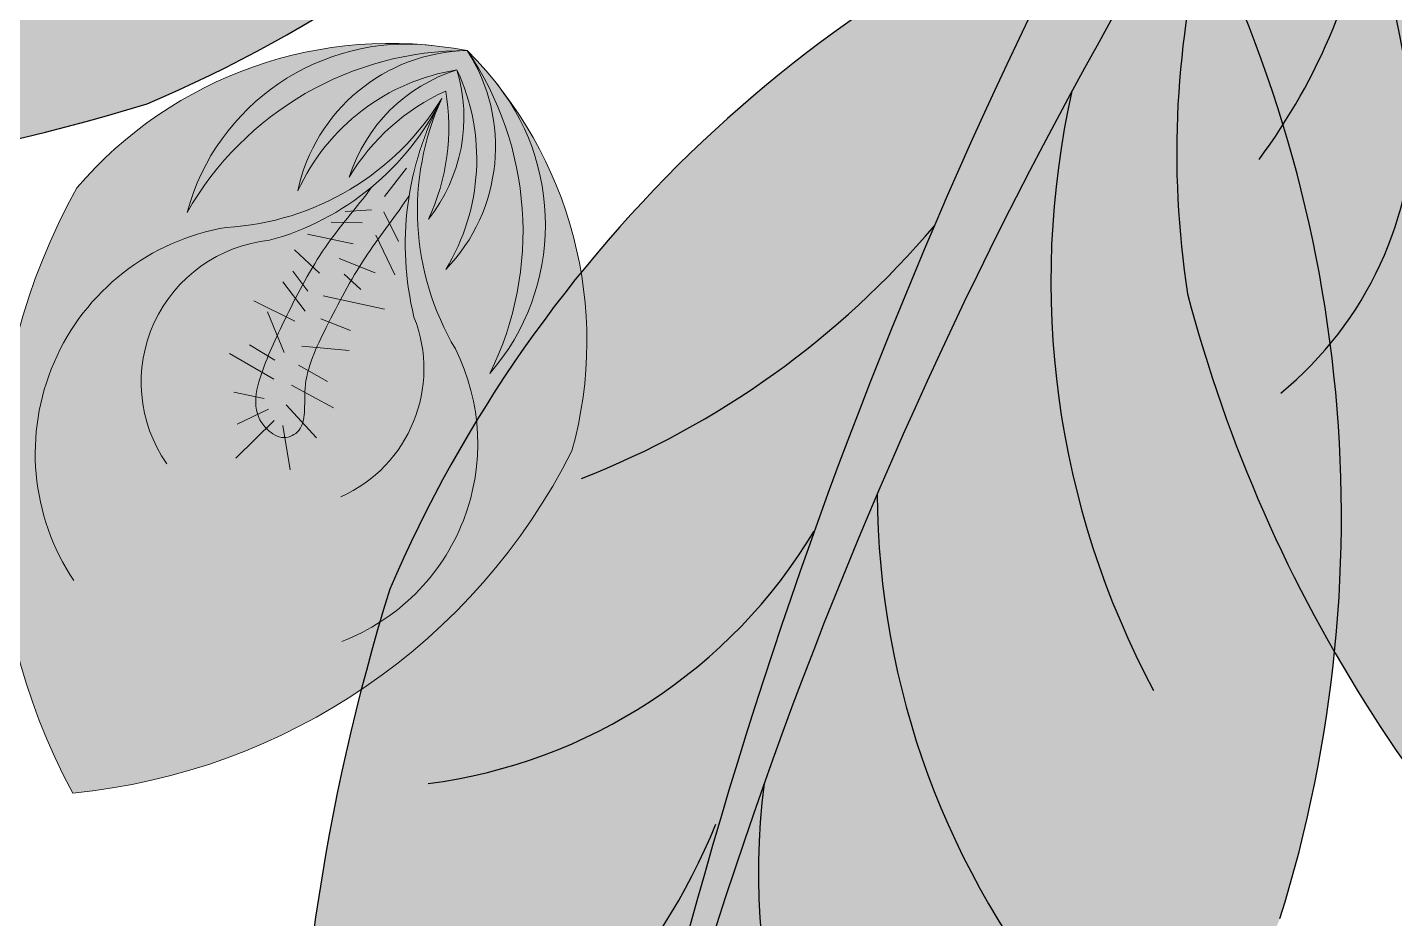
# Model space of a CAD drawing. Header units: inches. Extents: x 9636 to 21597, y -10243 to 557.
# Drawn here: x 14972.01 to 14980.13, y -8245.35 to -8240.05 of the extents above; entities that cross this region are included whole.
import ezdxf

# ---------------------------------------------------------------- set-up
doc = ezdxf.new("R2010")
doc.units = ezdxf.units.IN
doc.header["$MEASUREMENT"] = 0
doc.layers.add('MESA', color=7, linetype='Continuous')

# ---------------------------------------------------------------- blocks, each defined once
blk = doc.blocks.new('FF')
at = {"layer": 'MESA', "ltscale": 0.8}
h = blk.add_hatch(color=85, dxfattribs=at)
h.dxf.hatch_style = 1
h.set_gradient(color1=(103, 159, 96), color2=(179, 207, 175), one_color=1, tint=0.75, name='INVCURVED')
h.paths.add_polyline_path([(14972.71860276688, -8240.50464855548, 0.1995123331975758), (14977.01789621851, -8236.131330351862, 0.0967495278531692), (14966.66033197973, -8239.938482603626, -0.08665420676483183), (14976.7016438012, -8235.691594155718, 0.1924888780828612), (14970.78902417768, -8235.206272100088, 0.1586077411667837), (14964.87741156887, -8240.35972894583, 0.1586077411660197)])
h = blk.add_hatch(color=85, dxfattribs=at)
h.dxf.hatch_style = 1
h.set_gradient(color1=(103, 159, 96), color2=(52, 80, 48), one_color=1, tint=0.25)
h.paths.add_polyline_path([(14981.70827512034, -8244.914211163728, -0.09674952785286056), (14980.15021492221, -8237.489067572486, 0.007527451123012324), (14980.00613339506, -8237.407836962459, 0.01429188129494994), (14979.81957345382, -8237.660396721178, 0.08665420676455064)])
h = blk.add_hatch(color=85, dxfattribs=at)
h.dxf.hatch_style = 1
h.set_gradient(color1=(103, 159, 96), color2=(179, 207, 175), one_color=1, tint=0.75, name='INVCURVED')
h.paths.add_polyline_path([(14982.69693562476, -8240.84938770639, 0.1995123331975758), (14980.15021492221, -8237.489067572486, 0.0967495278531692), (14981.70827512035, -8244.91421116375, -0.08665420676483183), (14979.81957345382, -8237.660396721178, 0.1924888780828612), (14978.90041775672, -8241.634192495221, 0.1586077411667837), (14981.81722136935, -8246.169032042539, 0.1586077411660197)])
h = blk.add_hatch(color=85, dxfattribs=at)
h.dxf.hatch_style = 1
h.set_gradient(color1=(103, 159, 96), color2=(52, 80, 48), one_color=1, tint=0.25)
h.paths.add_polyline_path([(14975.09807327287, -8249.598916942448, -0.09674952785286056), (14978.89644001972, -8239.238127624827, 0.007527451123012324), (14978.78126880814, -8239.026908625536, 0.01429188129494994), (14978.35652999489, -8239.194760831791, 0.08665420676455064)])
h = blk.add_hatch(color=85, dxfattribs=at)
h.dxf.hatch_style = 1
h.set_gradient(color1=(103, 159, 96), color2=(179, 207, 175), one_color=1, tint=0.75, name='INVCURVED')
h.paths.add_polyline_path([(14979.44944498186, -8245.345829468004, 0.1995123331975758), (14978.89644001972, -8239.238127624827, 0.0967495278531692), (14975.09807327286, -8249.598916942483, -0.08665420676483183), (14978.35652999489, -8239.194760831791, 0.1924888780828612), (14974.16103690076, -8243.389095821667, 0.1586077411667837), (14974.26572962436, -8251.230927274277, 0.1586077411660197)])
h = blk.add_hatch(color=7, dxfattribs=at)
h.dxf.hatch_style = 1
h.set_gradient(color1=(237, 238, 238), one_color=1, tint=1)
h.paths.add_polyline_path([(14972.27732161819, -8244.600509159256, 0.2569091805170801), (14975.24301101169, -8242.567452132153, 0.2403030205165218), (14974.79829458443, -8240.3878665362, -0.3583807301859824), (14974.7561861854, -8242.106269587905, 0.2702333190890776), (14974.6210719365, -8240.18879674263, -0.3489770048102109), (14974.49340524177, -8241.489483439662, 0.2509502793129825), (14974.56011621673, -8240.303535545148, -0.2453890551403372), (14974.39042592192, -8241.190528305135, 0.1532458537889449), (14974.49317097227, -8240.429548612317, 0.1518402250092038), (14973.92373409628, -8240.934629171896, 0.00137366511991412), (14973.92010550366, -8240.940667587614, -0.245389055139057), (14974.56011621679, -8240.30353554518, 0.2509502793127925), (14973.6147330313, -8241.022683231871, -0.3489770048638718), (14974.62107193645, -8240.188796742492, 0.2702333191166405), (14972.9565388302, -8241.15019546908, -0.358380731124288), (14974.35690886407, -8240.153377559145, 0.240303021013481), (14972.30186940049, -8241.00495192003, 0.2569091805174252)])
edge = h.paths.add_edge_path(flags=16)
edge.add_arc((14976.09240006024, -8241.339645125325), 1.839283122478438, 151.936270137191, 153.435630822956, ccw=False)
edge.add_arc((14973.01621779411, -8239.750953682384), 1.623254014835311, -28.163507189189488, -26.464591850836314, ccw=False)
edge.add_arc((14976.09240006024, -8241.339645125336), 1.839283122478438, 153.4356308226008, 170.9947034466786)
edge.add_spline(control_points=[(14974.27383222789, -8241.054586685757), (14974.2698842881, -8241.06044735951), (14974.23282681772, -8241.11503126349), (14974.19394432688, -8241.168348993966), (14974.15916912511, -8241.215793111003)], knot_values=[0.2471511740125481, 0.2471511740125481, 0.2471511740125481, 0.2471511740125481, 0.247785628570655, 0.2530743171580143, 0.2530743171580143, 0.2530743171580143, 0.2530743171580143], degree=3, periodic=0)
edge.add_spline(control_points=[(14974.15916912511, -8241.215793111003), (14974.13605632724, -8241.247326106684), (14974.11291808972, -8241.27878731491), (14974.09016468148, -8241.310425392645)], knot_values=[0.2436361292652643, 0.2436361292652643, 0.2436361292652643, 0.2436361292652643, 0.2471511740125481, 0.2471511740125481, 0.2471511740125481, 0.2471511740125481], degree=3, periodic=0)
edge.add_spline(control_points=[(14974.09016468148, -8241.310425392645), (14974.06415879214, -8241.346585968684), (14974.02666971252, -8241.400080812027), (14973.99159053347, -8241.454877139802), (14973.98058936944, -8241.472525103612)], knot_values=[0.2377304945037521, 0.2377304945037521, 0.2377304945037521, 0.2377304945037521, 0.2417479965750198, 0.2436361292652643, 0.2436361292652643, 0.2436361292652643, 0.2436361292652643], degree=3, periodic=0)
edge.add_spline(control_points=[(14973.98058936944, -8241.472525103612), (14973.96362166242, -8241.499744539544), (14973.94716362865, -8241.527269988073), (14973.93109754015, -8241.555085311935)], knot_values=[0.2348183224622999, 0.2348183224622999, 0.2348183224622999, 0.2348183224622999, 0.2377304945037521, 0.2377304945037521, 0.2377304945037521, 0.2377304945037521], degree=3, periodic=0)
edge.add_spline(control_points=[(14973.93109754015, -8241.555085311935), (14973.90965116827, -8241.592215555507), (14973.88890321015, -8241.629862332727), (14973.8685736318, -8241.667987258656)], knot_values=[0.2309309092598198, 0.2309309092598198, 0.2309309092598198, 0.2309309092598198, 0.2348183224622999, 0.2348183224622999, 0.2348183224622999, 0.2348183224622999], degree=3, periodic=0)
edge.add_spline(control_points=[(14973.8685736318, -8241.667987258656), (14973.84524959033, -8241.711727829075), (14973.82247625706, -8241.756097780826), (14973.79983073265, -8241.801039146058)], knot_values=[0.2264708961110354, 0.2264708961110354, 0.2264708961110354, 0.2264708961110354, 0.2309309092598199, 0.2309309092598199, 0.2309309092598199, 0.2309309092598199], degree=3, periodic=0)
edge.add_spline(control_points=[(14973.79983073265, -8241.801039146058), (14973.79448290875, -8241.811652214807), (14973.76940923262, -8241.861628408817), (14973.74436990043, -8241.912290168668), (14973.72654680053, -8241.952618181982)], knot_values=[0.2215260703448321, 0.2215260703448321, 0.2215260703448321, 0.2215260703448321, 0.222579318859487, 0.2264708961110354, 0.2264708961110354, 0.2264708961110354, 0.2264708961110354], degree=3, periodic=0)
edge.add_spline(control_points=[(14973.72654680053, -8241.952618181982), (14973.70658558584, -8241.997784069868), (14973.68898606439, -8242.043523450146), (14973.67636336346, -8242.089882114224)], knot_values=[0.2171676473178, 0.2171676473178, 0.2171676473178, 0.2171676473178, 0.2215260703448321, 0.2215260703448321, 0.2215260703448321, 0.2215260703448321], degree=3, periodic=0)
edge.add_spline(control_points=[(14973.67636336346, -8242.089882114224), (14973.66680845491, -8242.124973874526), (14973.65867438444, -8242.167986743336), (14973.6564095137, -8242.211551356646), (14973.65613388629, -8242.219236966792)], knot_values=[0.2131642620453263, 0.2131642620453263, 0.2131642620453263, 0.2131642620453263, 0.2164634238997696, 0.2171676473178, 0.2171676473178, 0.2171676473178, 0.2171676473178], degree=3, periodic=0)
edge.add_spline(control_points=[(14973.65613388629, -8242.219236966792), (14973.65472709164, -8242.258464107472), (14973.65741231767, -8242.318125274634), (14973.64971104501, -8242.380649074816), (14973.6439323112, -8242.399968147804)], knot_values=[0.2077773224475375, 0.2077773224475375, 0.2077773224475375, 0.2077773224475375, 0.2113716592103856, 0.2131642620453263, 0.2131642620453263, 0.2131642620453263, 0.2131642620453263], degree=3, periodic=0)
edge.add_spline(control_points=[(14973.6439323112, -8242.399968147804), (14973.63893759607, -8242.416666142457), (14973.61825461453, -8242.460248510695), (14973.56836063647, -8242.486041147416), (14973.53723588292, -8242.487568806648)], knot_values=[0.203445163018474, 0.203445163018474, 0.203445163018474, 0.203445163018474, 0.2049945578871382, 0.2077773224475375, 0.2077773224475375, 0.2077773224475375, 0.2077773224475375], degree=3, periodic=0)
edge.add_spline(control_points=[(14973.53723588292, -8242.487568806648), (14973.53534684086, -8242.48766152425), (14973.49691008693, -8242.488422161661), (14973.457890093, -8242.463392324717), (14973.42868084188, -8242.43460243097), (14973.42623184434, -8242.432089812897)], knot_values=[0.1996944706411438, 0.1996944706411438, 0.1996944706411438, 0.1996944706411438, 0.1998633638435843, 0.2031371852270858, 0.203445163018474, 0.203445163018474, 0.203445163018474, 0.203445163018474], degree=3, periodic=0)
edge.add_spline(control_points=[(14973.42623184434, -8242.432089812897), (14973.40916026282, -8242.414574742495), (14973.3899558356, -8242.388134713421), (14973.3783398075, -8242.3576716337), (14973.37571855651, -8242.349264297125)], knot_values=[0.1967564236367511, 0.1967564236367511, 0.1967564236367511, 0.1967564236367511, 0.1989032889930779, 0.1996944706411438, 0.1996944706411438, 0.1996944706411438, 0.1996944706411438], degree=3, periodic=0)
edge.add_spline(control_points=[(14973.37571855651, -8242.349264297125), (14973.36834445406, -8242.32561278061), (14973.36363997906, -8242.290270284211), (14973.36488989663, -8242.255591701267), (14973.36566559145, -8242.245755788423)], knot_values=[0.1936429904609736, 0.1936429904609736, 0.1936429904609736, 0.1936429904609736, 0.1958687424163022, 0.1967564236367511, 0.1967564236367511, 0.1967564236367511, 0.1967564236367511], degree=3, periodic=0)
edge.add_spline(control_points=[(14973.36566559145, -8242.245755788423), (14973.36960448607, -8242.195810083975), (14973.38435571468, -8242.147190050942), (14973.40144743219, -8242.099560928082)], knot_values=[0.1891354409754396, 0.1891354409754396, 0.1891354409754396, 0.1891354409754396, 0.1936429904609736, 0.1936429904609736, 0.1936429904609736, 0.1936429904609736], degree=3, periodic=0)
edge.add_spline(control_points=[(14973.40144743219, -8242.099560928082), (14973.40300157971, -8242.095230018494), (14973.41468387144, -8242.063136431227), (14973.42708177235, -8242.031480587812), (14973.43824934649, -8242.004353012317)], knot_values=[0.1860923947748148, 0.1860923947748148, 0.1860923947748148, 0.1860923947748148, 0.186502265629451, 0.1891354409754396, 0.1891354409754396, 0.1891354409754396, 0.1891354409754396], degree=3, periodic=0)
edge.add_spline(control_points=[(14973.43824934649, -8242.004353012317), (14973.4552549653, -8241.963044022363), (14973.47327984169, -8241.922348387307), (14973.49198407659, -8241.882042757796)], knot_values=[0.1820826809719926, 0.1820826809719926, 0.1820826809719926, 0.1820826809719926, 0.1860923947748149, 0.1860923947748149, 0.1860923947748149, 0.1860923947748149], degree=3, periodic=0)
edge.add_spline(control_points=[(14973.49198407659, -8241.882042757796), (14973.50920455112, -8241.844934473505), (14973.52700087562, -8241.808156772671), (14973.54510779395, -8241.771535354155)], knot_values=[0.1783910477803653, 0.1783910477803653, 0.1783910477803653, 0.1783910477803653, 0.1820826809719925, 0.1820826809719925, 0.1820826809719925, 0.1820826809719925], degree=3, periodic=0)
edge.add_spline(control_points=[(14973.54510779395, -8241.771535354155), (14973.55058670327, -8241.760454206742), (14973.56888436984, -8241.723685627476), (14973.58741482296, -8241.687021693255), (14973.60057668326, -8241.661490593213)], knot_values=[0.1746797876871894, 0.1746797876871894, 0.1746797876871894, 0.1746797876871894, 0.175796826109966, 0.1783910477803653, 0.1783910477803653, 0.1783910477803653, 0.1783910477803653], degree=3, periodic=0)
edge.add_spline(control_points=[(14973.60057668326, -8241.661490593213), (14973.61486087058, -8241.633782426816), (14973.62939100844, -8241.60618908837), (14973.64428862668, -8241.578769838436)], knot_values=[0.171864353741853, 0.171864353741853, 0.171864353741853, 0.171864353741853, 0.1746797876871893, 0.1746797876871893, 0.1746797876871893, 0.1746797876871893], degree=3, periodic=0)
edge.add_spline(control_points=[(14973.64428862668, -8241.578769838436), (14973.66336176711, -8241.543665488456), (14973.68303725197, -8241.508846490422), (14973.70357011581, -8241.474437204639)], knot_values=[0.1682598066156458, 0.1682598066156458, 0.1682598066156458, 0.1682598066156458, 0.171864353741853, 0.171864353741853, 0.171864353741853, 0.171864353741853], degree=3, periodic=0)
edge.add_spline(control_points=[(14973.70357011581, -8241.474437204639), (14973.73231312585, -8241.426269230873), (14973.76799471715, -8241.37071732796), (14973.8069497495, -8241.316739079215), (14973.81275022687, -8241.308816738887)], knot_values=[0.1623418216133556, 0.1623418216133556, 0.1623418216133556, 0.1623418216133556, 0.1673876610569998, 0.1682598066156458, 0.1682598066156458, 0.1682598066156458, 0.1682598066156458], degree=3, periodic=0)
edge.add_spline(control_points=[(14973.81275022687, -8241.308816738887), (14973.83727997525, -8241.275313804113), (14973.86287549784, -8241.24239288958), (14973.88866708044, -8241.209930507839)], knot_values=[0.1586535887747186, 0.1586535887747186, 0.1586535887747186, 0.1586535887747186, 0.1623418216133555, 0.1623418216133555, 0.1623418216133555, 0.1623418216133555], degree=3, periodic=0)
edge.add_spline(control_points=[(14973.88866708044, -8241.209930507839), (14973.90699195133, -8241.186866046717), (14973.9254157948, -8241.164033056424), (14973.94362667496, -8241.141387246349)], knot_values=[0.1560331062850654, 0.1560331062850654, 0.1560331062850654, 0.1560331062850654, 0.1586535887747186, 0.1586535887747186, 0.1586535887747186, 0.1586535887747186], degree=3, periodic=0)
edge.add_spline(control_points=[(14973.94362667496, -8241.141387246349), (14973.97190162667, -8241.10622644244), (14974.00979072885, -8241.058854669442), (14974.04454874751, -8241.012014614531), (14974.05365845553, -8240.999420931192)], knot_values=[0.1504801710943955, 0.1504801710943955, 0.1504801710943955, 0.1504801710943955, 0.1545488385723417, 0.1560331062850654, 0.1560331062850654, 0.1560331062850654, 0.1560331062850654], degree=3, periodic=0)
edge.add_arc((14973.01621779411, -8239.750953682373), 1.623254014835311, -50.27438561601554, -28.16350718959047)
at = {"layer": 'MESA', "lineweight": 5, "ltscale": 0.8}
h = blk.add_hatch(color=83, dxfattribs=at)
h.dxf.hatch_style = 1
h.set_gradient(color1=(117, 211, 105), one_color=1, tint=1)
h.paths.add_polyline_path([(14974.7561861854, -8242.106269587905, 0.3583807301414101), (14974.79829458456, -8240.38786653637, 0.02724021252780064), (14974.62107193637, -8240.18879674244, -0.27023331912118)])
h.paths.add_polyline_path([(14974.56011621675, -8240.303535545188, -0.2509502793036039), (14974.49340524177, -8241.489483439662, 0.3489770048638718), (14974.62107193639, -8240.18879674246, 0.3489770048564635), (14973.6147330313, -8241.022683231875, -0.2509502793046178)])
h.paths.add_polyline_path([(14974.39042592192, -8241.190528305135, 0.2453890551401661), (14974.56011621673, -8240.303535545148, 0.2453890551330679), (14973.92010550366, -8240.940667587614, -0.1532458537798691), (14974.49317097228, -8240.42954861236, -0.1532458537804744)], flags=17)
h.paths.add_polyline_path([(14974.62107193645, -8240.188796742495, 0.02724021243329556), (14974.35690886025, -8240.153377558874, 0.3583807303279284), (14972.9565388302, -8241.150195469083, -0.2702333191168038)])
h = blk.add_hatch(color=95, dxfattribs=at)
h.dxf.hatch_style = 1
h.set_gradient(color1=(68, 182, 53), color2=(121, 213, 109), one_color=1, tint=0.6299999952316284, name='CYLINDER')
edge = h.paths.add_edge_path()
edge.add_spline(control_points=[(14973.36566559145, -8242.245755788423), (14973.36488989663, -8242.255591701267), (14973.36363997906, -8242.290270284211), (14973.36834445406, -8242.32561278061), (14973.37571855651, -8242.349264297125)], knot_values=[0.1936429904609736, 0.1936429904609736, 0.1936429904609736, 0.1936429904609736, 0.1945306716814224, 0.1967564236367511, 0.1967564236367511, 0.1967564236367511, 0.1967564236367511], degree=3, periodic=0)
edge.add_spline(control_points=[(14973.37571855651, -8242.349264297125), (14973.3783398075, -8242.3576716337), (14973.3899558356, -8242.388134713421), (14973.40916026282, -8242.414574742495), (14973.42623184434, -8242.432089812897)], knot_values=[0.1967564236367511, 0.1967564236367511, 0.1967564236367511, 0.1967564236367511, 0.197547605284817, 0.1996944706411439, 0.1996944706411439, 0.1996944706411439, 0.1996944706411439], degree=3, periodic=0)
edge.add_spline(control_points=[(14973.42623184434, -8242.432089812897), (14973.42868084188, -8242.43460243097), (14973.457890093, -8242.463392324717), (14973.49691008693, -8242.488422161661), (14973.53534684086, -8242.48766152425), (14973.53723588292, -8242.487568806648)], knot_values=[0.1996944706411439, 0.1996944706411439, 0.1996944706411439, 0.1996944706411439, 0.2000024484325321, 0.2032762698160336, 0.2034451630184741, 0.2034451630184741, 0.2034451630184741, 0.2034451630184741], degree=3, periodic=0)
edge.add_spline(control_points=[(14973.53723588292, -8242.487568806648), (14973.56836063647, -8242.486041147416), (14973.61825461453, -8242.460248510695), (14973.63893759607, -8242.416666142457), (14973.6439323112, -8242.399968147804)], knot_values=[0.2034451630184741, 0.2034451630184741, 0.2034451630184741, 0.2034451630184741, 0.2062279275788734, 0.2077773224475375, 0.2077773224475375, 0.2077773224475375, 0.2077773224475375], degree=3, periodic=0)
edge.add_spline(control_points=[(14973.6439323112, -8242.399968147804), (14973.64971104501, -8242.380649074816), (14973.65741231767, -8242.318125274634), (14973.65472709164, -8242.258464107472), (14973.65613388629, -8242.219236966792)], knot_values=[0.2077773224475375, 0.2077773224475375, 0.2077773224475375, 0.2077773224475375, 0.2095699252824783, 0.2131642620453263, 0.2131642620453263, 0.2131642620453263, 0.2131642620453263], degree=3, periodic=0)
edge.add_spline(control_points=[(14973.65613388629, -8242.219236966792), (14973.6564095137, -8242.211551356646), (14973.65867438444, -8242.167986743336), (14973.66680845491, -8242.124973874526), (14973.67636336346, -8242.089882114224)], knot_values=[0.2131642620453263, 0.2131642620453263, 0.2131642620453263, 0.2131642620453263, 0.2138684854633567, 0.2171676473178, 0.2171676473178, 0.2171676473178, 0.2171676473178], degree=3, periodic=0)
edge.add_spline(control_points=[(14973.67636336346, -8242.089882114224), (14973.68898606439, -8242.043523450146), (14973.70658558584, -8241.997784069868), (14973.72654680053, -8241.952618181982)], knot_values=[0.2171676473178, 0.2171676473178, 0.2171676473178, 0.2171676473178, 0.2215260703448321, 0.2215260703448321, 0.2215260703448321, 0.2215260703448321], degree=3, periodic=0)
edge.add_spline(control_points=[(14973.72654680053, -8241.952618181982), (14973.74436990043, -8241.912290168668), (14973.76940923262, -8241.861628408817), (14973.79448290875, -8241.811652214807), (14973.79983073265, -8241.801039146058)], knot_values=[0.2215260703448321, 0.2215260703448321, 0.2215260703448321, 0.2215260703448321, 0.2254176475963806, 0.2264708961110354, 0.2264708961110354, 0.2264708961110354, 0.2264708961110354], degree=3, periodic=0)
edge.add_spline(control_points=[(14973.79983073265, -8241.801039146058), (14973.82247625706, -8241.756097780826), (14973.84524959033, -8241.711727829075), (14973.8685736318, -8241.667987258656)], knot_values=[0.2264708961110354, 0.2264708961110354, 0.2264708961110354, 0.2264708961110354, 0.2309309092598199, 0.2309309092598199, 0.2309309092598199, 0.2309309092598199], degree=3, periodic=0)
edge.add_spline(control_points=[(14973.8685736318, -8241.667987258656), (14973.88890321015, -8241.629862332727), (14973.90965116827, -8241.592215555507), (14973.93109754015, -8241.555085311935)], knot_values=[0.2309309092598199, 0.2309309092598199, 0.2309309092598199, 0.2309309092598199, 0.2348183224622999, 0.2348183224622999, 0.2348183224622999, 0.2348183224622999], degree=3, periodic=0)
edge.add_spline(control_points=[(14973.93109754015, -8241.555085311935), (14973.94716362865, -8241.527269988073), (14973.96362166242, -8241.499744539544), (14973.98058936944, -8241.472525103612)], knot_values=[0.2348183224622999, 0.2348183224622999, 0.2348183224622999, 0.2348183224622999, 0.2377304945037521, 0.2377304945037521, 0.2377304945037521, 0.2377304945037521], degree=3, periodic=0)
edge.add_spline(control_points=[(14973.98058936944, -8241.472525103612), (14973.99159053347, -8241.454877139802), (14974.02666971252, -8241.400080812027), (14974.06415879214, -8241.346585968684), (14974.09016468148, -8241.310425392645)], knot_values=[0.2377304945037521, 0.2377304945037521, 0.2377304945037521, 0.2377304945037521, 0.2396186271939966, 0.2436361292652643, 0.2436361292652643, 0.2436361292652643, 0.2436361292652643], degree=3, periodic=0)
edge.add_spline(control_points=[(14974.09016468148, -8241.310425392645), (14974.11291808972, -8241.27878731491), (14974.13605632724, -8241.247326106684), (14974.15916912511, -8241.215793111003)], knot_values=[0.2436361292652643, 0.2436361292652643, 0.2436361292652643, 0.2436361292652643, 0.2471511740125481, 0.2471511740125481, 0.2471511740125481, 0.2471511740125481], degree=3, periodic=0)
edge.add_spline(control_points=[(14974.15916912511, -8241.215793111003), (14974.19394432688, -8241.168348993966), (14974.23282681772, -8241.11503126349), (14974.2698842881, -8241.06044735951), (14974.27383222789, -8241.054586685757)], knot_values=[0.2471511740125481, 0.2471511740125481, 0.2471511740125481, 0.2471511740125481, 0.2524398625999075, 0.2530743171580144, 0.2530743171580144, 0.2530743171580144, 0.2530743171580144], degree=3, periodic=0)
edge.add_arc((14975.8822500747, -8241.273551584252), 1.623254014835311, 153.535408142345, 172.2475924804058, ccw=False)
edge.add_arc((14973.01621779411, -8239.750953682373), 1.623254014835311, -50.27438561631351, -29.494926080906623, ccw=False)
edge.add_spline(control_points=[(14974.05365845553, -8240.999420931192), (14974.04454874751, -8241.012014614531), (14974.00979072885, -8241.058854669442), (14973.97190162667, -8241.10622644244), (14973.94362667496, -8241.141387246349)], knot_values=[0.1504801710943955, 0.1504801710943955, 0.1504801710943955, 0.1504801710943955, 0.1519644388071193, 0.1560331062850654, 0.1560331062850654, 0.1560331062850654, 0.1560331062850654], degree=3, periodic=0)
edge.add_spline(control_points=[(14973.94362667496, -8241.141387246349), (14973.9254157948, -8241.164033056424), (14973.90699195133, -8241.186866046717), (14973.88866708044, -8241.209930507839)], knot_values=[0.1560331062850654, 0.1560331062850654, 0.1560331062850654, 0.1560331062850654, 0.1586535887747186, 0.1586535887747186, 0.1586535887747186, 0.1586535887747186], degree=3, periodic=0)
edge.add_spline(control_points=[(14973.88866708044, -8241.209930507839), (14973.86287549784, -8241.24239288958), (14973.83727997525, -8241.275313804113), (14973.81275022687, -8241.308816738887)], knot_values=[0.1586535887747186, 0.1586535887747186, 0.1586535887747186, 0.1586535887747186, 0.1623418216133556, 0.1623418216133556, 0.1623418216133556, 0.1623418216133556], degree=3, periodic=0)
edge.add_spline(control_points=[(14973.81275022687, -8241.308816738887), (14973.8069497495, -8241.316739079215), (14973.76799471715, -8241.37071732796), (14973.73231312585, -8241.426269230873), (14973.70357011581, -8241.474437204639)], knot_values=[0.1623418216133556, 0.1623418216133556, 0.1623418216133556, 0.1623418216133556, 0.1632139671720015, 0.1682598066156458, 0.1682598066156458, 0.1682598066156458, 0.1682598066156458], degree=3, periodic=0)
edge.add_spline(control_points=[(14973.70357011581, -8241.474437204639), (14973.68303725197, -8241.508846490422), (14973.66336176711, -8241.543665488456), (14973.64428862668, -8241.578769838436)], knot_values=[0.1682598066156458, 0.1682598066156458, 0.1682598066156458, 0.1682598066156458, 0.171864353741853, 0.171864353741853, 0.171864353741853, 0.171864353741853], degree=3, periodic=0)
edge.add_spline(control_points=[(14973.64428862668, -8241.578769838436), (14973.62939100844, -8241.60618908837), (14973.61486087058, -8241.633782426816), (14973.60057668326, -8241.661490593213)], knot_values=[0.171864353741853, 0.171864353741853, 0.171864353741853, 0.171864353741853, 0.1746797876871894, 0.1746797876871894, 0.1746797876871894, 0.1746797876871894], degree=3, periodic=0)
edge.add_spline(control_points=[(14973.60057668326, -8241.661490593213), (14973.58741482296, -8241.687021693255), (14973.56888436984, -8241.723685627476), (14973.55058670327, -8241.760454206742), (14973.54510779395, -8241.771535354155)], knot_values=[0.1746797876871894, 0.1746797876871894, 0.1746797876871894, 0.1746797876871894, 0.1772740093575887, 0.1783910477803653, 0.1783910477803653, 0.1783910477803653, 0.1783910477803653], degree=3, periodic=0)
edge.add_spline(control_points=[(14973.54510779395, -8241.771535354155), (14973.52700087562, -8241.808156772671), (14973.50920455112, -8241.844934473505), (14973.49198407659, -8241.882042757796)], knot_values=[0.1783910477803653, 0.1783910477803653, 0.1783910477803653, 0.1783910477803653, 0.1820826809719925, 0.1820826809719925, 0.1820826809719925, 0.1820826809719925], degree=3, periodic=0)
edge.add_spline(control_points=[(14973.49198407659, -8241.882042757796), (14973.47327984169, -8241.922348387307), (14973.4552549653, -8241.963044022363), (14973.43824934649, -8242.004353012317)], knot_values=[0.1820826809719925, 0.1820826809719925, 0.1820826809719925, 0.1820826809719925, 0.1860923947748148, 0.1860923947748148, 0.1860923947748148, 0.1860923947748148], degree=3, periodic=0)
edge.add_spline(control_points=[(14973.43824934649, -8242.004353012317), (14973.42708177235, -8242.031480587812), (14973.41468387144, -8242.063136431227), (14973.40300157971, -8242.095230018494), (14973.40144743219, -8242.099560928082)], knot_values=[0.1860923947748148, 0.1860923947748148, 0.1860923947748148, 0.1860923947748148, 0.1887255701208035, 0.1891354409754396, 0.1891354409754396, 0.1891354409754396, 0.1891354409754396], degree=3, periodic=0)
edge.add_spline(control_points=[(14973.40144743219, -8242.099560928082), (14973.38435571468, -8242.147190050942), (14973.36960448607, -8242.195810083975), (14973.36566559145, -8242.245755788423)], knot_values=[0.1891354409754396, 0.1891354409754396, 0.1891354409754396, 0.1891354409754396, 0.1936429904609736, 0.1936429904609736, 0.1936429904609736, 0.1936429904609736], degree=3, periodic=0)
at = {"layer": 'MESA', "lineweight": 9, "ltscale": 0.8}
for p, q in [((14974.13052181395, -8241.056182864259), (14974.26012977586, -8240.886874416801)), ((14974.05306154152, -8241.134119091419), (14973.89608706785, -8241.144544605975)), ((14973.99696232549, -8241.212568511186), (14973.8118656658, -8241.208059674193)), ((14974.12539192728, -8241.147282521584), (14974.2121659579, -8241.323287056206)), ((14973.94359460093, -8241.336951108828), (14973.67174459498, -8241.27849747798)), ((14974.0777952874, -8241.284383840177), (14974.19012537185, -8241.520874792855)), ((14973.74274565362, -8241.510776738161), (14973.59434760162, -8241.373121551103)), ((14973.86102487822, -8241.424299160546), (14974.0732441801, -8241.509897115795)), ((14973.67338570263, -8241.618037827653), (14973.58518746326, -8241.499009801653)), ((14973.88963218082, -8241.516403697518), (14973.98847406495, -8241.608609908026)), ((14973.65847193188, -8241.737489224288), (14973.5252954615, -8241.5626695339)), ((14973.59624504571, -8241.797176827633), (14973.35423798795, -8241.675828547446)), ((14973.76617299131, -8241.645391929052), (14974.13036800264, -8241.725753792814)), ((14973.53264506037, -8241.982849424472), (14973.43508712177, -8241.74098388979)), ((14973.75190313644, -8241.782442221005), (14973.92827430441, -8241.850877979314)), ((14973.47843033441, -8242.028739023786), (14973.32655244958, -8241.936563693285)), ((14973.63900415202, -8241.944334740034), (14973.91880166227, -8241.970809680748)), ((14973.47153804682, -8242.140423192834), (14973.20919543012, -8241.987479556725)), ((14973.61830392711, -8242.05710229079), (14973.79046465907, -8242.154302655656)), ((14973.57743299901, -8242.1774266196), (14973.82736817637, -8242.310206274326)), ((14973.41497901097, -8242.256258163812), (14973.23539358902, -8242.218011505316)), ((14973.43944422355, -8242.318162195603), (14973.25350974907, -8242.408909820075)), ((14973.54444204996, -8242.293277268172), (14973.72637021868, -8242.488372506798)), ((14973.47317500632, -8242.385619897319), (14973.2456231224, -8242.61087777066)), ((14973.52543756803, -8242.415536795916), (14973.56871166988, -8242.679737285836))]:
    blk.add_line(p, q, dxfattribs=at)
at = {"layer": 'MESA', "ltscale": 0.8}
for centre, radius, start, end in [((14969.60637237342, -8233.14517723447), 7.990481596672286, 292.9229073647394, 339.7802929808975), ((14984.32983965231, -8240.796840465426), 5.493612704050534, 141.9099740510106, 188.7673596671673), ((14977.38051442066, -8242.233384137999), 5.493612704050534, 14.59164759438553, 61.44903321054196), ((15001.53425434419, -8235.879258657607), 21.78760700426947, 184.6891660364783, 204.4993616346017), ((14981.50444577322, -8246.53903903998), 7.990481596672286, 109.9257808048438, 156.7831664210014), ((14971.82429438428, -8242.957341554931), 7.990481596672286, 342.6074543482173, 29.46483996437313), ((15006.51821482797, -8253.726995059325), 31.69016131675633, 152.7049727903108, 172.5151683884339), ((14976.41673857425, -8238.67895011035), 3.621043456957308, 323.4322983131489, 351.7855629175803), ((15003.51885234813, -8254.141598788628), 28.78153299601394, 148.8142894120112, 170.9188494947433), ((14969.0206853781, -8228.3836990654), 12.6724902665297, 250.9162280075946, 286.9661506824604), ((14983.23800047398, -8241.557969437712), 5.149423105894036, 167.3364515944003, 208.1773191789547), ((14978.07689173604, -8240.54874108465), 2.168727903706627, 309.4170615593567, 0.9142496873792476), ((14973.37372259286, -8237.829708218178), 5.266822155525183, 291.4481050669814, 319.8013696714136), ((14987.32688935373, -8239.419757745372), 8.712585427786642, 194.7241163494481, 230.7740390243144), ((14981.9537845544, -8242.799780373673), 4.897047736877401, 180.2587270391527, 220.1492170990711), ((14973.98131489313, -8241.415503694014), 3.154423388816684, 277.4328683131879, 328.9300564412099), ((14986.26285673973, -8247.149144510226), 12.6724902665297, 162.7399231032778, 198.789845778144), ((14980.49408193029, -8245.07046891641), 4.142934166470387, 172.6965853169634, 222.8863824720977), ((14972.47885141529, -8243.299871538393), 3.912253001405306, 298.4979914713493, 337.7063407949586)]:
    blk.add_arc(centre, radius, start, end, dxfattribs=at)
at = {"layer": 'MESA', "lineweight": 9, "ltscale": 0.8}
for centre, radius, start, end in [((14974.16416821096, -8242.593673429437), 2.447895605193939, 79.24255822941812, 139.5326050882531), ((14972.88405434761, -8241.913604786903), 2.447895605193939, 344.5078769730521, 44.79792383188498), ((14973.09902845667, -8239.634237351233), 1.607365752450582, 273.309245950548, 328.4889403043072), ((14973.01621779411, -8239.750953682373), 1.623254014835659, 285.3905108289702, 333.5354081351266), ((14976.09240006024, -8241.33964512534), 1.839283122480511, 151.9362701487502, 193.5815671544555), ((14975.93261053049, -8241.139595874105), 1.607365752450305, 155.5515417570046, 210.7312361108153), ((14975.55752280537, -8242.825041509122), 3.729880052365993, 150.7924049997683, 208.4252614834531), ((14973.41536010504, -8242.581252292677), 1.360816399643587, 99.45504077445554, 213.7524489033652), ((14973.53115143298, -8242.159256824667), 0.84744614881838, 95.69725892281893, 214.8617043931035), ((14973.53123293968, -8242.079384663646), 0.8323297560484005, 293.9914240255593, 21.70522657208877), ((14973.42514112371, -8242.523606834528), 1.258579028275155, 290.9648328344713, 26.55358689470164), ((14971.91236300902, -8240.88852715248), 3.729880052365993, 275.6152205778507, 333.2480770615362)]:
    blk.add_arc(centre, radius, start, end, dxfattribs=at)
at = {"layer": 'MESA', "color": 62, "lineweight": 5, "ltscale": 0.8}
for centre, radius, start, end in [((14974.26277614246, -8241.503193240329), 1.353093988770961, 83.65523487663862, 164.8776008241844), ((14974.61327031342, -8242.096946687048), 1.908165893264191, 89.76574294737378, 150.2538800127943), ((14974.64252993412, -8241.23886334464), 1.050285825198333, 91.17067013677065, 168.1219214202836), ((14973.73893063684, -8240.75882046323), 1.050285825198333, 315.9185606410212, 32.86981192453261), ((14973.04426541472, -8241.263402842133), 1.908165893264191, 333.7866020485106, 34.27473911393117), ((14974.7587315191, -8241.545601625703), 1.257845851722319, 99.08509220860292, 155.4349971226154), ((14974.8501285257, -8241.234875395206), 0.9754491558091835, 107.2962004425611, 162.4455114356856), ((14973.62602598871, -8240.584563126524), 0.9754491558091835, 321.5949706256201, 16.74428161874267), ((14973.41970718031, -8240.834236417913), 1.257845851722319, 328.6054849386887, 24.9553898527014), ((14973.732473726, -8241.221466704259), 1.353093988770961, 319.1628812371202, 40.38524718466726), ((14975.02087838842, -8241.598032362177), 1.282119101587323, 114.3047560593877, 149.1549953688833), ((14973.2295166702, -8240.646360040773), 1.282119101587323, 334.8854866924214, 9.735726001915955)]:
    blk.add_arc(centre, radius, start, end, dxfattribs=at)
blk.add_open_spline([(14974.05365845553, -8240.999420931192), (14974.04454874751, -8241.012014614531), (14973.9648428791, -8241.119426584419), (14973.76248450741, -8241.351321069147), (14973.5718111192, -8241.711285847405), (14973.42287995308, -8242.024008844832), (14973.35350215019, -8242.242995627626), (14973.37602233533, -8242.371617493789), (14973.43555537057, -8242.449065452663), (14973.52586033005, -8242.506992637773), (14973.63856511334, -8242.451561865915), (14973.65958194822, -8242.32700381452), (14973.64517958865, -8242.115807869262), (14973.79701532927, -8241.801495084183), (14973.99331110844, -8241.4258820302), (14974.18570029659, -8241.184446403751), (14974.2698842881, -8241.06044735951), (14974.27383222789, -8241.054586685757)], degree=3, knots=[0.1504801710943955, 0.1504801710943955, 0.1504801710943955, 0.1504801710943955, 0.1519644388071193, 0.1632139671720015, 0.1772740093575887, 0.1887255701208035, 0.1945306716814224, 0.197547605284817, 0.2000024484325321, 0.2032762698160336, 0.2062279275788734, 0.2095699252824783, 0.2138684854633567, 0.2254176475963806, 0.2396186271939966, 0.2524398625999075, 0.2530743171580144, 0.2530743171580144, 0.2530743171580144, 0.2530743171580144], dxfattribs=at)

msp = doc.modelspace()

# ---------------------------------------------------------------- block references
at = {"color": 18, "true_color": 0x000000}
msp.add_blockref('FF', (0, 0), dxfattribs=at)

doc.saveas('drawing.dxf')
